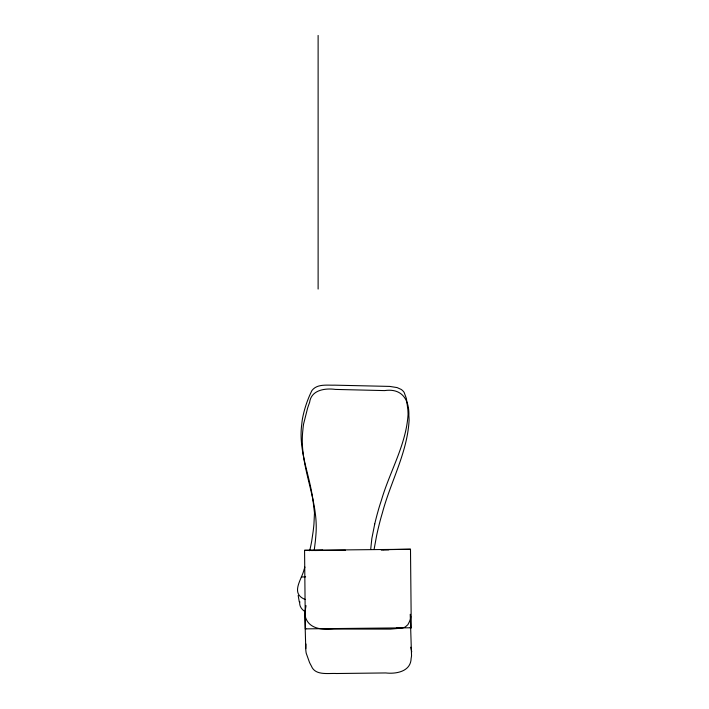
<?xml version="1.0" encoding="UTF-8"?>
<svg xmlns="http://www.w3.org/2000/svg" width="709" height="709" viewBox="0 0 709 709"><rect width="100%" height="100%" fill="white"/><g stroke="black" fill="none" stroke-linecap="round" stroke-linejoin="round"><path stroke-width="1.06" d="M410.227 614.278L411.539 655.798A119.458 68.312 -1.6 0 1 411.114 658.475C410.812 671.476 396.349 674.17 385.758 672.947L336.633 673.515C328.32 673.009 315.142 675.907 311.348 665.955A169.522 96.938 -1.6 0 1 309.567 662.561L306.235 653.29A75.101 42.948 -1.6 0 1 305.801 649.825L304.773 613.436L306.022 605.628M370.683 549.466L371.853 538.423L374.724 524.048M305.933 643.994L305.765 648.646M314.255 550.069L315.266 541.915A259.795 255.665 -9.9 0 0 315.957 534.24C318.811 498.737 298.622 465.645 302.876 430.053A75.101 73.913 -9.9 0 1 303.567 424.088L307.591 408.154A169.522 166.828 -9.9 0 1 309.62 402.322C311.26 389.906 325.121 387.983 335.481 389.418L384.57 390.597C402.393 387.92 409.394 400.31 408.863 415.589A119.458 117.561 -9.9 0 1 409.093 420.189C407.445 452.564 390.562 481.943 382.373 512.908A237.692 233.917 -9.9 0 0 379.794 522.116L378.952 525.44A338.202 332.831 -9.9 0 0 376.621 535.596L374.068 549.502M299.81 601.675C299.021 605.362 301.192 608.889 304.108 610.99M309.656 550.742L310.081 548.988A186.13 168.547 -5 0 0 311.712 541.091L313.174 531.236A285.337 258.386 -5 0 0 313.945 524.084L314.486 512.979L313.086 500.953A210.67 190.774 -5 0 0 312.004 494.138C307.99 470.776 298.383 448.008 301.812 423.885A80.383 72.788 -5 0 1 302.566 418.177C304.453 408.614 307.591 399.229 311.942 390.508C317.171 383.613 327.133 385.404 334.737 385.164L389.728 386.414L397.102 387.584L401.117 389.401A11.548 10.458 -5 0 1 404.13 392.387L406.399 398.538L407.87 409.767A128.223 116.108 -5 0 1 408.074 414.278C406.31 444.561 389.666 471.707 381.353 500.448A251.234 227.5 -5 0 0 378.819 508.433L377.135 514.433A360.943 326.84 -5 0 0 374.724 524.048M304.914 567.058A283.334 256.569 -5 0 1 304.046 569.628C301.733 579.625 289.892 593.504 305.322 599.539M322.834 550.308L322.852 550.308A259.795 0.452 -0.6 0 1 322.48 550.335L318.146 550.432A267.727 0.461 -0.6 0 1 315.789 550.468L311.446 550.538M304.569 550.317L410.493 549.236L411.273 627.784L305.349 628.865L304.569 550.317L322.843 550.308M410.44 549.245L385.324 549.67A338.202 0.585 -0.6 0 0 383.489 549.705L381.017 549.776L383.064 549.829M301.343 577.02L305.623 576.869M388.789 549.829L383.312 549.829M396.358 628.041L400.417 627.979M314.725 550.53L345.46 550.246M410.148 627.775L411.273 627.784M305.907 628.883L305.366 628.865M410.786 647.202L411.725 651.872M298.17 595.463L299.295 601.941M304.773 613.436L304.808 614.145A80.383 27.483 -0.2 0 0 305.207 616.298C308.628 629.459 322.905 629.893 334.019 629.051L390.464 629.105L402.038 628.085A11.548 3.953 -0.2 0 0 405.229 626.995L407.87 624.691L410.024 620.481A128.223 43.843 -0.2 0 0 410.493 618.78L410.724 616.36M318.119 35.45L318.119 289.059"/></g></svg>
